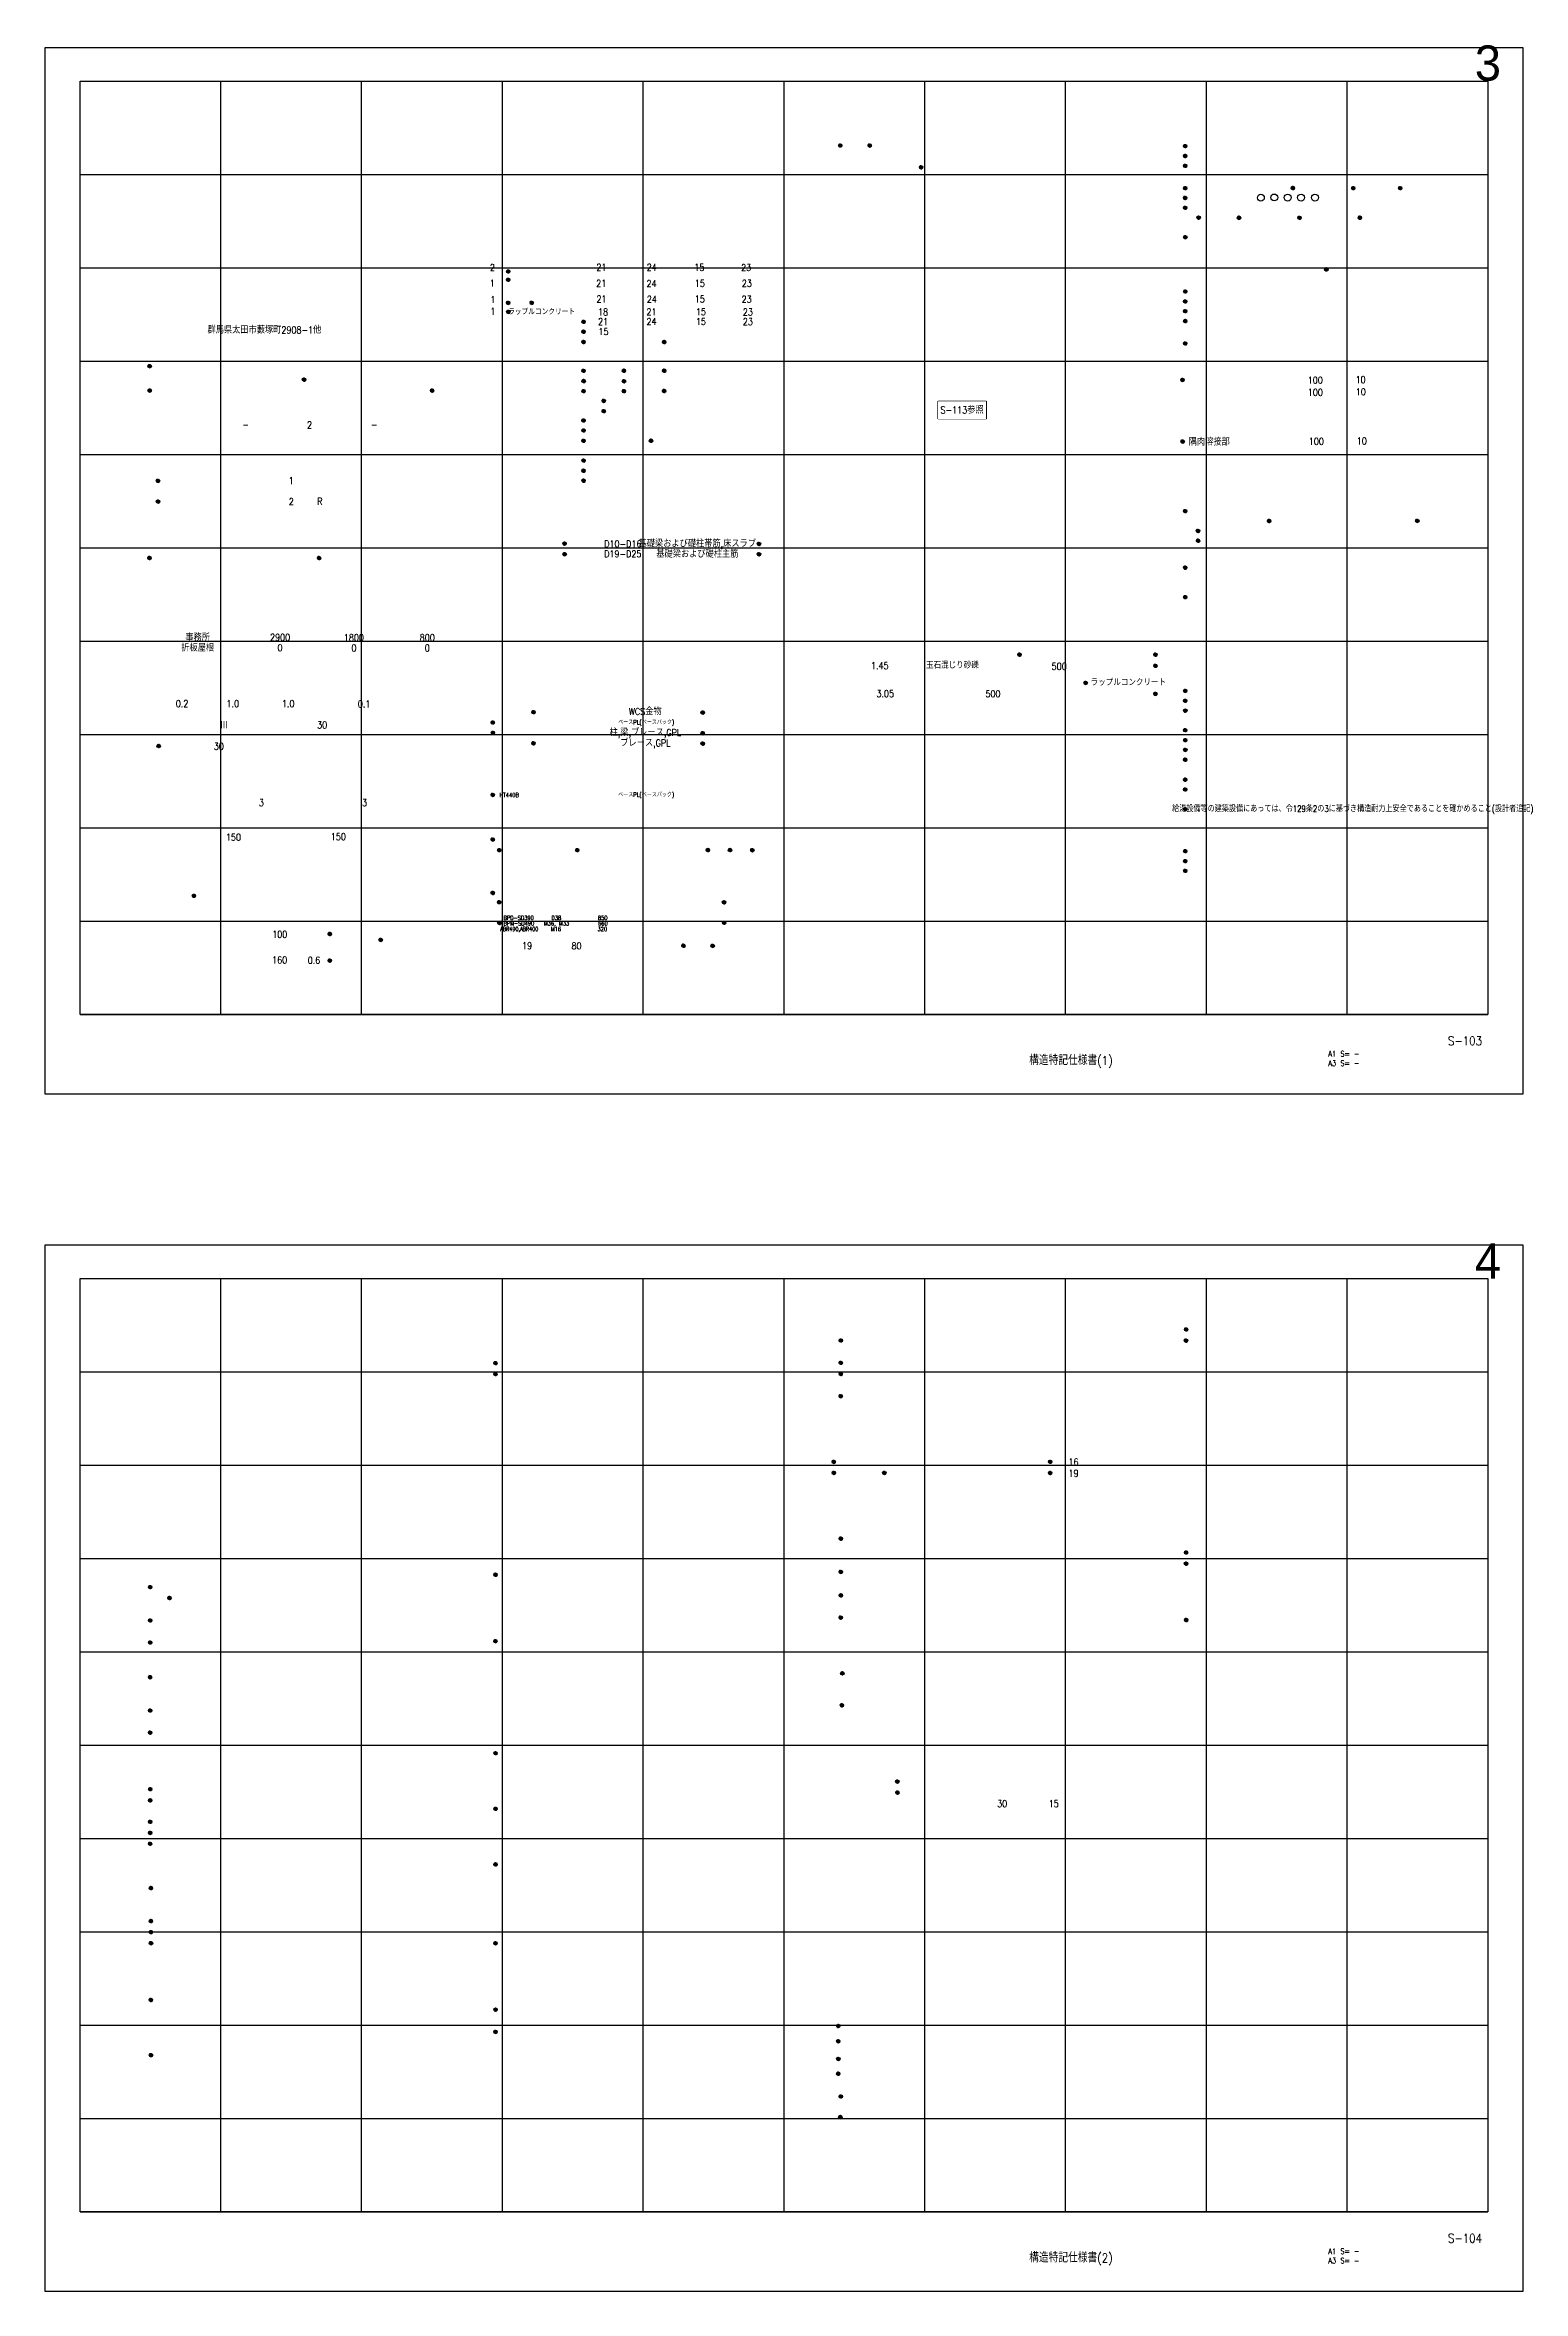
# Model space of a CAD drawing. Extents: x -180000 to 810000, y -1678500 to 210463.
# Drawn here: x 0 to 210000, y -658500 to -339605 of the extents above; entities that cross this region are included whole.
import ezdxf
from ezdxf.enums import TextEntityAlignment as Align

# ---------------------------------------------------------------- set-up
doc = ezdxf.new("R2010")
doc.units = 0
doc.header["$MEASUREMENT"] = 0
doc.set_wipeout_variables(frame=1)
doc.layers.get('0').update_dxf_attribs({"color": 3, "linetype": 'CONTINUOUS'})
for name, color, linetype in [('01cさい住検質疑2024年5月16日', 4, 'CONTINUOUS'), ('2024年4月22日適判事前申請以降修正', 2, 'CONTINUOUS'), ('99_頁番号', 6, 'CONTINUOUS'), ('注記', 3, 'CONTINUOUS')]:
    doc.layers.add(name, color=color, linetype=linetype)
doc.layers.add('99_レイアウト枠', color=251, linetype='CONTINUOUS', plot=False)
doc.styles.add('DRACAD', font='txt', dxfattribs={"width": 0.85, "bigfont": 'extfont2'})
doc.styles.get("Standard").update_dxf_attribs({"font": 'Osaka.ttc'})

# ---------------------------------------------------------------- blocks, each defined once
blk = doc.blocks.new('標準図マーク')
h = blk.add_hatch()
h.set_pattern_fill('ANSI31', color=256, scale=200)
h.paths.add_polyline_path([(7471, -387120, 1), (6971, -387120, 1)])
blk.add_circle((7221, -387120), 250)

msp = doc.modelspace()

# ---------------------------------------------------------------- linework, layer by layer
msp.add_lwpolyline([(126900, -390202.7), (133701, -390202.7), (133701, -392694.2), (126900, -392694.2)], close=True)
at = {"layer": '99_レイアウト枠'}
for p, q in [((5000, -477250), (5000, -344750)), ((25000, -477250), (25000, -344750)), ((45000, -477250), (45000, -344750)), ((65000, -477250), (65000, -344750)), ((85000, -477250), (85000, -344750)), ((105000, -477250), (105000, -344750)), ((125000, -477250), (125000, -344750)), ((145000, -477250), (145000, -344750)), ((165000, -477250), (165000, -344750)), ((185000, -477250), (185000, -344750)), ((5000, -358000), (205000, -358000)), ((5000, -371250), (205000, -371250)), ((5000, -384500), (205000, -384500)), ((5000, -397750), (205000, -397750)), ((5000, -411000), (205000, -411000)), ((5000, -424250), (205000, -424250)), ((5000, -437500), (205000, -437500)), ((5000, -450750), (205000, -450750)), ((5000, -464000), (205000, -464000)), ((5000, -477250), (205000, -477250)), ((5000, -647250), (5000, -514750)), ((25000, -647250), (25000, -514750)), ((45000, -647250), (45000, -514750)), ((65000, -647250), (65000, -514750)), ((85000, -647250), (85000, -514750)), ((105000, -647250), (105000, -514750)), ((125000, -647250), (125000, -514750)), ((145000, -647250), (145000, -514750)), ((165000, -647250), (165000, -514750)), ((185000, -647250), (185000, -514750)), ((5000, -528000), (205000, -528000)), ((5000, -541250), (205000, -541250)), ((5000, -554500), (205000, -554500)), ((5000, -567750), (205000, -567750)), ((5000, -581000), (205000, -581000)), ((5000, -594250), (205000, -594250)), ((5000, -607500), (205000, -607500)), ((5000, -620750), (205000, -620750)), ((5000, -634000), (205000, -634000)), ((5000, -647250), (205000, -647250))]:
    msp.add_line(p, q, dxfattribs=at)
for points in [[(0, -488500), (210000, -488500), (210000, -340000), (0, -340000)], [(5000, -344750), (205000, -344750), (205000, -477250), (5000, -477250)], [(0, -658500), (210000, -658500), (210000, -510000), (0, -510000)], [(5000, -514750), (205000, -514750), (205000, -647250), (5000, -647250)]]:
    msp.add_lwpolyline(points, close=True, dxfattribs=at)
at = {"layer": '注記'}
for centre in [(172745.8, -361295.5), (174647.6, -361263.5), (176557.4, -361287.5), (178459.2, -361279.5), (180425, -361279.5)]:
    msp.add_circle(centre, 490, dxfattribs=at)

# ---------------------------------------------------------------- block references
at = {"layer": '01cさい住検質疑2024年5月16日', "xscale": 0.98, "yscale": 0.98, "zscale": 0.98}
for p in [(58758.1, 1869.9), (7809.2, -9288.4), (47929.1, -9288.4), (154929.7, -68734.5)]:
    msp.add_blockref('標準図マーク', p, dxfattribs=at)
at = {"layer": '2024年4月22日適判事前申請以降修正', "xscale": 0.98, "yscale": 0.98, "zscale": 0.98}
for p in [(56550, -56419), (62322.8, -59382.4), (56550, -66704)]:
    msp.add_blockref('標準図マーク', p, dxfattribs=at)
at = {"layer": '注記', "xscale": 0.98, "yscale": 0.98, "zscale": 0.98}
for p in [(105914.6, 25486.5), (110103.2, 25486.5), (154911.5, 25413.3), (117395.6, 22395.1), (154919.5, 24006.9), (154919.5, 22608.5), (154915.1, 19436.5), (170209.7, 19452.2), (178794.5, 19433.2), (185469.3, 19444.7), (154912.3, 18047.3), (154915.7, 16657.1), (154932.1, 12478.8), (156831.5, 15248.4), (162558.6, 15242.8), (171152.5, 15233.4), (179740.9, 15246.8), (58742.8, 6432), (58751.6, 7615.8), (174968.2, 7905.6), (58730.8, 3151.4), (62087, 3156.4), (154920.6, 3356.2), (154924.1, 4758.4), (69452.4, 469.5), (154913.6, 1971.4), (154924.1, 569.6), (69444.4, -944.9), (69449.4, -2403.3), (80905.6, -2408.8), (154924.5, -2607.1), (7800, -5820), (69446.6, -6482.8), (75182.5, -6481.1), (80896, -6481.1), (29739.2, -7741.7), (69454.8, -9373.5), (69460.7, -7944), (75182.2, -9381.5), (75190.2, -7968), (80900.7, -9364.6), (154543.1, -7790.1), (72316.9, -10769), (72320.7, -12222.6), (69439.6, -13544.6), (69454.1, -14956.2), (69446.7, -16425.4), (69450.5, -19242.6), (79029.3, -16414.7), (154551.9, -16533.9), (8988.7, -22111.7), (69441.8, -20671.7), (69450.6, -22090.2), (8993.7, -25058.4), (154909.3, -26410.1), (166841.4, -27821.7), (187889.5, -27785.9), (66750.2, -31028.9), (94366.9, -31079.5), (156741.2, -29229.1), (156748.2, -30613.9), (7791.5, -33071.7), (31875.8, -33071.7), (66756.3, -32526.3), (94378.2, -32546.7), (154929.3, -34440), (154926.6, -38635.3), (131382.1, -46793.2), (150686.8, -46793.2), (140775.3, -50795.1), (150686.8, -48369.1), (150686.8, -52360.7), (154921, -53334), (154925.1, -51933), (62339.9, -54954.5), (86371.9, -54997.8), (154922, -57522.9), (154930.3, -54740.6), (9089.9, -59761.9), (56566.8, -57898.7), (86371.9, -57942.3), (86371.9, -59414.5), (154928.9, -58930.5), (154930.4, -60315.6), (154919.3, -61707.5), (154918.4, -65940.2), (154923, -64544.2), (56547.5, -73042.4), (57470.2, -74545.7), (68553.3, -74545.7), (87101.2, -74535.1), (90259.3, -74534), (93421.3, -74546.5), (154924.4, -76097.6), (154925.3, -74687), (154922.4, -77484.1), (14096.9, -81028.1), (56540.7, -80612.1), (57462.1, -81943.7), (89404, -81953.4), (57484.4, -84871.6), (89413.4, -84857.8), (33402.2, -86456.5), (40623.9, -87277.4), (83637, -88114.7), (87787.2, -88119.7), (33390.6, -90229.4), (155043.6, -142589.6), (106002.6, -144170.3), (155036.7, -144186.4), (56925.8, -148930.1), (56926.9, -147368.8), (105985.1, -147328.2), (105987.2, -148899), (105984.9, -152074.2), (104989.6, -161392.3), (105000.8, -162958.9), (112176.7, -162962.5), (135728.1, -162966.8), (135735.9, -161377.7), (105998.8, -172285.4), (155048.5, -174256.3), (56942.7, -177415.3), (105996.1, -177017.3), (155037.3, -175839.7), (7881.2, -179171.3), (10618.9, -180724.7), (105996.2, -180351.5), (7877.2, -183907.8), (105989.3, -183508.5), (155049.5, -183845.3), (7886.7, -187052.2), (56927.9, -186847.9), (106211.4, -191424), (7870, -191969.5), (7873.7, -196704.4), (106148.9, -195958.6), (7867.4, -199828.6), (56952.7, -202767), (114023.2, -206783.6), (7883.2, -209457), (7888, -207868), (56950.4, -210647.4), (114034.4, -208344.6), (7878.6, -212500.9), (7868, -215611.5), (7877.7, -214069.1), (56946.8, -218541.8), (7985.7, -221902.5), (7988.1, -226584.2), (7987.9, -228158.3), (7992.2, -229717.3), (56943.5, -229743.4), (7984.3, -237792.8), (56952.9, -239164.1), (56935.5, -242319.2), (105634, -241485), (7989.1, -245622.8), (105631.6, -243661.4), (105632.5, -248257.2), (105639.6, -246163.8), (105996.5, -251494.1), (105933.3, -254415.8)]:
    msp.add_blockref('標準図マーク', p, dxfattribs=at)

# ---------------------------------------------------------------- texts
at = {"layer": '01cさい住検質疑2024年5月16日', "style": 'DRACAD'}
for s, height, width, p in [('1', 980, 0.85, (63645.2, -377422.8)), ('ラップルコンクリート', 800, 0.85, (70566.4, -377506.2)), ('18', 980, 0.85, (79294.5, -377508.4)), ('21', 980, 0.85, (86176.2, -377497.2)), ('15', 980, 0.85, (93205, -377495.6)), ('23', 980, 0.85, (99866.1, -377508.4)), ('給湯設備等の建築設備にあっては、令129条2の3に基づき構造耐力上安全であることを確かめること(設計者追記)', 900, 0.8, (185805, -448050.9))]:
    msp.add_text(s, height=height, dxfattribs=dict(at, width=width)).set_placement(p, align=Align.MIDDLE_CENTER)
at = {"layer": '2024年4月22日適判事前申請以降修正', "style": 'DRACAD'}
for s, height, width, p in [('ラップルコンクリート', 900, 0.85, (153924.9, -430115.9)), ('3.05', 980, 0.85, (119380.8, -431718.2)), ('柱,梁,ブレース,GPL', 980, 0.85, (85309.2, -437228.1)), ('ベースPL(ベースパック)', 600, 0.85, (85427.7, -435766.3)), ('ブレース,GPL', 980, 0.85, (85309.2, -438700.4)), ('HT440B', 600, 0.85, (65962.1, -446098.6)), ('ベースPL(ベースパック)', 600, 0.85, (85427.7, -446051.1)), ('ABR490,ABR400', 588, 0.7, (67384.9, -465116.2)), ('M16', 588, 0.85, (72597.3, -465116.2)), ('320', 588, 0.85, (79191.1, -465116.2))]:
    msp.add_text(s, height=height, dxfattribs=dict(at, width=width)).set_placement(p, align=Align.MIDDLE_CENTER)
at = {"layer": '99_レイアウト枠', "char_height": 5000, "attachment_point": 8}
for s, insert in [('3', (205000, -344750)), ('4', (205000, -514750))]:
    msp.add_mtext(s, dxfattribs=dict(at, insert=insert))
at = {"layer": '99_頁番号', "attachment_point": 4, "style": 'DRACAD'}
for s, insert, char_height in [('{S-103}', (199330.6, -481003.9), 1250), ('{構造特記仕様書(1)}', (139830.6, -484003.9), 1250), ('A1 S= - ^JA3 S= - ', (182330.6, -483507.5), 800), ('{S-104}', (199330.6, -651003.9), 1250), ('{構造特記仕様書(2)}', (139830.6, -654003.9), 1250), ('A1 S= - ^JA3 S= - ', (182330.6, -653507.5), 800)]:
    msp.add_mtext(s, dxfattribs=dict(at, insert=insert, char_height=char_height))
at = {"layer": '注記', "style": 'DRACAD', "width": 0.85}
for s, height, p in [('2', 980, (63581.3, -371203.1)), ('1', 980, (63555.7, -373427.7)), ('21', 980, (79036.7, -373451.3)), ('21', 980, (79054.6, -371178.5)), ('24', 980, (86183.8, -373480.4)), ('24', 980, (86204.9, -371180.1)), ('15', 980, (92972.6, -371189.9)), ('15', 980, (93054.4, -373453.2)), ('23', 980, (99633.8, -371202.7)), ('23', 980, (99715.6, -373466)), ('1', 980, (63645.2, -375754.7)), ('21', 980, (79069.5, -375676.9)), ('24', 980, (86216.5, -375706.1)), ('15', 980, (93033.1, -375692.8)), ('23', 980, (99694.3, -375705.6)), ('群馬県太田市藪塚町2908-1他', 980, (31180.4, -380074.6)), ('21', 980, (79294.5, -378884.5)), ('24', 980, (86176.2, -378873.3)), ('15', 980, (93205, -378871.8)), ('23', 980, (99866.1, -378884.5)), ('15', 980, (79355.9, -380296)), ('100', 980, (180469.2, -387197.7)), ('100', 980, (180492.1, -388916.5)), ('10', 980, (186914.6, -387140.4)), ('10', 980, (186937.6, -388859.2)), ('-', 980, (28526, -393536.8)), ('2', 980, (37590.7, -393564.3)), ('-', 980, (46772.6, -393519.2)), ('隅肉溶接部', 980, (165412.8, -395974.9)), ('100', 980, (180629.6, -395883.3)), ('10', 980, (187075.1, -395826)), ('1', 980, (34981.2, -401480)), ('2', 980, (35016.8, -404424.3)), ('R', 980, (39060.2, -404408.3)), ('D19-D25', 980, (82098.9, -411861.1)), ('D10-D16', 980, (82106.9, -410438.7)), ('基礎梁および礎柱帯筋,床スラブ', 980, (92680.4, -410413.1)), ('基礎梁および礎柱主筋', 980, (92693.2, -411896.2)), ('事務所', 980, (21706.5, -423744.1)), ('2900', 980, (33407.6, -423723.7)), ('1800', 980, (43901.9, -423764.6)), ('800', 980, (54314.3, -423744.1)), ('折板屋根', 980, (21706.5, -425216.3)), ('0', 980, (33407.6, -425195.9)), ('0', 980, (43901.9, -425236.8)), ('0', 980, (54314.3, -425216.3)), ('1.45', 980, (118606.5, -427719.5)), ('玉石混じり砂礫', 900, (128928.6, -427680.4)), ('500', 980, (144091.1, -427832.1)), ('0.2', 980, (19486.4, -433116.4)), ('1.0', 980, (26687.1, -433116.4)), ('1.0', 980, (34562.9, -433136.9)), ('0.1', 980, (45345, -433186)), ('WCS金物', 980, (85288.7, -434241.5)), ('500', 980, (134685.7, -431732.3)), ('Ⅲ', 980, (25443.3, -436213)), ('30', 980, (39389.1, -436155.7)), ('30', 980, (24705.6, -439175.1)), ('3', 980, (30750.6, -447189.4)), ('3', 980, (45407.3, -447181.8)), ('150', 980, (26789.7, -452087.2)), ('150', 980, (41697.5, -452023.3)), ('100', 980, (33369.3, -465893.8)), ('BPM-SD490', 588, (67332.2, -464315.7)), ('BPD-SD390', 588, (67300.2, -463540.6)), ('M36, M33', 588, (72684, -464315.7)), ('D38', 588, (72652, -463540.6)), ('850', 588, (79245.8, -463540.6)), ('660', 588, (79277.8, -464315.7)), ('19', 980, (68494, -467494.3)), ('80', 980, (75531.1, -467514.7)), ('160', 980, (33352.9, -469527.2)), ('0.6', 980, (38227.3, -469552.1)), ('16', 980, (146132, -540769.9)), ('19', 980, (146137.6, -542386.8)), ('30', 980, (136002.7, -589296.4)), ('15', 980, (143316.5, -589287.5))]:
    msp.add_text(s, height=height, dxfattribs=at).set_placement(p, align=Align.MIDDLE_CENTER)

# ---------------------------------------------------------------- next in the draw order: wipeouts: each hides what was drawn before it
msp.add_wipeout([(126900, -390202.7), (126900, -392694.2), (133701, -392694.2), (133701, -390202.7)])

# ---------------------------------------------------------------- next in the draw order: texts
msp.add_text('S-113参照', height=980, dxfattribs=at).set_placement((130300.5, -391448.4), align=Align.MIDDLE_CENTER)

doc.saveas('drawing.dxf')
